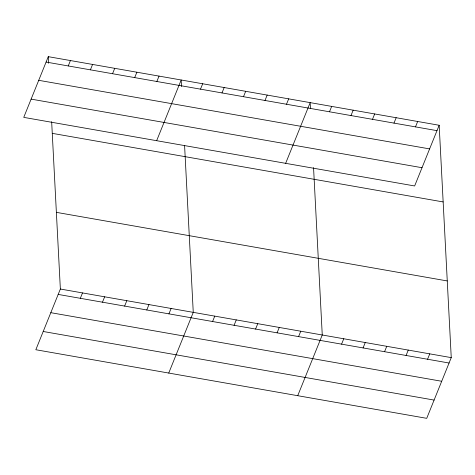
<?xml version="1.0" encoding="UTF-8"?>
<svg xmlns="http://www.w3.org/2000/svg" width="475" height="475" viewBox="0 0 475 475"><rect width="100%" height="100%" fill="white"/><g stroke="black" fill="none" stroke-linecap="round" stroke-linejoin="round"><path stroke-width="0.71" d="M48.278 56.667L23.75 117.373L414.639 185.968L439.167 125.263L48.278 56.667L48.616 63.24M68.246 65.948L70.425 60.557M90.398 69.837L92.577 64.446M112.551 73.72L114.724 68.329M134.698 77.609L136.877 72.218M51.656 121.665L60.361 289.032L35.833 349.737L426.722 418.332L451.25 357.628L439.167 125.263M156.851 81.498L159.03 76.107M80.328 298.312L82.508 292.921M156.655 140.695L181.177 79.99L181.521 86.563M102.481 302.201L104.66 296.81M200.498 89.157L202.677 83.766M124.634 306.084L126.813 300.693M221.997 92.928L224.176 87.537M146.781 309.973L148.96 304.582M243.497 96.698L245.676 91.307M168.934 313.862L171.113 308.471M264.997 100.474L267.176 95.083M168.738 373.059L193.26 312.354L184.597 145.718M286.496 104.245L288.675 98.853M212.58 321.522L214.759 316.13M285.647 163.329L310.175 102.63L310.478 108.472M234.08 325.292L236.259 319.901M329.496 111.791L331.669 106.4M255.58 329.062L257.759 323.671M350.989 115.562L353.168 110.17M277.079 332.838L279.258 327.447M372.489 119.338L374.668 113.947M298.579 336.609L300.758 331.218M393.989 123.108L396.168 117.717M297.73 395.693L322.258 334.994L313.553 167.622M415.488 126.884L417.668 121.487M341.578 344.155L343.758 338.764M363.078 347.926L365.251 342.534M384.572 351.702L386.751 346.311M406.072 355.472L408.251 350.081M427.571 359.248L429.75 353.851M46.099 62.059L436.988 130.655M38.724 80.317L429.614 148.907M31.124 99.121L422.014 167.711M52.262 133.35L443.151 201.94M56.371 212.355L447.26 280.945M60.361 289.032L451.25 357.628M58.182 294.423L449.071 363.019M50.807 312.681L441.697 381.271M43.207 331.485L434.097 400.075"/></g></svg>
